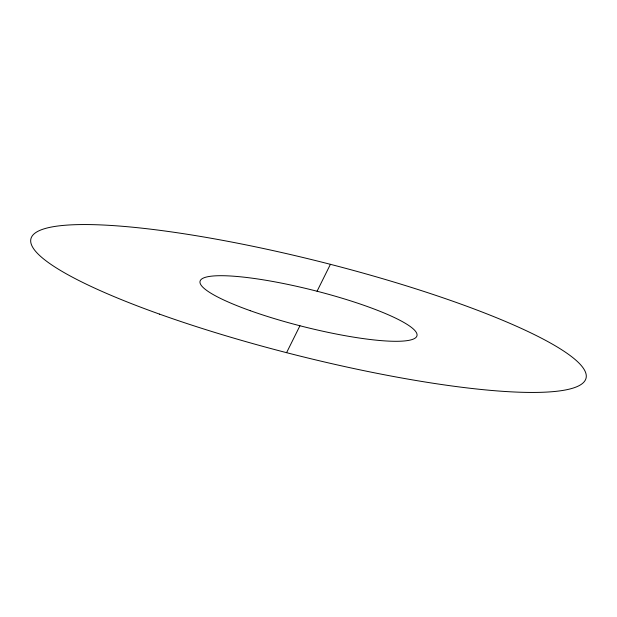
<?xml version="1.0" encoding="UTF-8"?>
<svg xmlns="http://www.w3.org/2000/svg" width="617" height="617" viewBox="0 0 617 617"><rect width="100%" height="100%" fill="white"/><g stroke="black" fill="none" stroke-linecap="round" stroke-linejoin="round"><path stroke-width="0.93" d="M286.589 352.677L299.939 325.761M317.061 291.239L330.411 264.323M159.533 314.13A286.157 48.211 14.1 0 0 586.034 378.213A286.157 48.211 14.1 0 0 179.933 233.149A286.157 48.211 14.1 0 0 159.533 314.13M250.286 310.698A111.831 18.842 14.1 0 0 416.961 335.748A111.831 18.842 14.1 0 0 258.253 279.054A111.831 18.842 14.1 0 0 250.286 310.698"/></g></svg>
